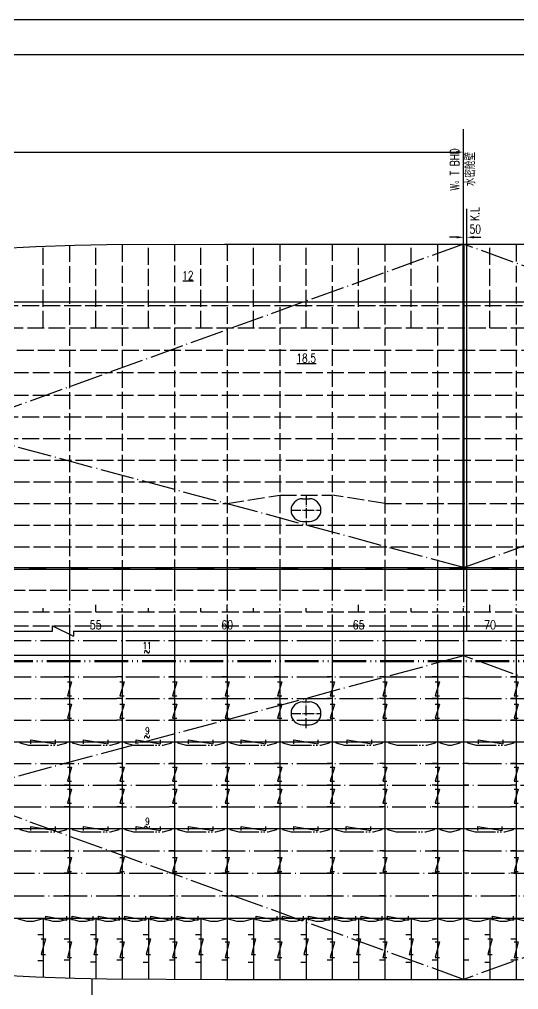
# Model space of a CAD drawing. Extents: x 415092 to 563892, y 399799 to 441999.
# Drawn here: x 461916 to 476164, y 414191 to 441899 of the extents above; entities that cross this region are included whole.
import ezdxf
from ezdxf.enums import TextEntityAlignment as Align

# ---------------------------------------------------------------- set-up
doc = ezdxf.new("R2010")
doc.units = 0
doc.header["$LTSCALE"] = 40
doc.header["$MEASUREMENT"] = 0
for name, pattern in [('ACAD_ISO02W100', [15, 12, -3]), ('ACAD_ISO03W100', [30, 12, -18]), ('ACAD_ISO04W100', [30.5, 24, -3, 0.5, -3]), ('ACAD_ISO05W100', [34, 24, -3, 0.5, -3, 0.5, -3])]:
    doc.linetypes.add(name, pattern=pattern)
doc.layers.get('0').update_dxf_attribs({"linetype": 'CONTINUOUS'})
doc.layers.get('DEFPOINTS').update_dxf_attribs({"linetype": 'CONTINUOUS'})
for name, color, linetype in [('BT_ENG', 7, 'CONTINUOUS'), ('C-CEN', 4, 'ACAD_ISO04W100'), ('C-CON', 4, 'CONTINUOUS'), ('C-DAS', 4, 'ACAD_ISO02W100'), ('C-PH', 4, 'ACAD_ISO05W100'), ('FRAME', 7, 'CONTINUOUS'), ('Y-CON', 2, 'CONTINUOUS'), ('Y-DAS', 2, 'ACAD_ISO02W100'), ('Y-H', 2, 'ACAD_ISO03W100'), ('Y-PH', 2, 'ACAD_ISO05W100')]:
    doc.layers.add(name, color=color, linetype=linetype)
doc.styles.add('ROMANS', font='romans.shx', dxfattribs={"width": 0.75, "height": 250, "bigfont": 'hzdx.shx'})
doc.dimstyles.new('DM-100', dxfattribs={"dimscale": 0, "dimtxt": 250, "dimasz": 200, "dimexe": 30, "dimexo": 30, "dimgap": 50, "dimtad": 1, "dimdec": 0, "dimzin": 0, "dimdsep": 46, "dimtxsty": 'ROMANS', "dimcen": 0, "dimclrd": 1, "dimclre": 1, "dimclrt": 1, "dimadec": 0, "dimazin": 0, "dimtfac": 1, "dimtdec": 0, "dimtmove": 0, "dimatfit": 3, "dimfxl": 1, "dimtolj": 1, "dimtzin": 0, "dimarcsym": 0})

# ---------------------------------------------------------------- blocks, each defined once
blk = doc.blocks.new('*D16')
at = {"color": 1, "linetype": 'ByBlock', "transparency": 16777216}
for p, q in [((437046, 442470), (437046, 442470)), ((437246, 442500), (474387, 442500))]:
    blk.add_line(p, q, dxfattribs=at)
for points in [[(437246, 442533), (437246, 442467), (437046, 442500)], [(474387, 442533), (474387, 442467), (474587, 442500)]]:
    blk.add_solid(points, dxfattribs=at)
at = {"layer": 'DEFPOINTS', "color": 0, "linetype": 'ByBlock', "transparency": 16777216}
for p in [(437046, 442500), (474587, 442500), (474587, 442500)]:
    blk.add_point(p, dxfattribs=at)
at = {"color": 1, "linetype": 'ByBlock', "transparency": 16777216, "insert": (455817, 442675), "char_height": 250, "attachment_point": 5, "style": 'ROMANS'}
blk.add_mtext('\\A1;1960 A.B.L', dxfattribs=at)

msp = doc.modelspace()

# ---------------------------------------------------------------- linework, layer by layer
at = {"color": 2}
msp.add_line((417692.4, 440899.4), (562792.4, 440899.4), dxfattribs=at)
for p, q in [((474596.4, 435481.7), (474596.4, 438765.1)), ((474686.8, 435463.2), (474686.8, 436487.2)), ((474581.4, 426266.8), (474581.4, 435481.8)), ((474611.4, 426266.8), (474611.4, 435481.7)), ((474686.8, 424431.8), (474686.8, 435510.6)), ((448996.4, 426244.8), (477596.4, 426244.8)), ((448996.4, 426194.8), (477596.4, 426194.8)), ((462596.4, 424981.8), (462596.4, 425081.8)), ((463346.4, 424981.8), (463346.4, 425081.8)), ((464096.4, 424981.8), (464096.4, 425181.8)), ((464846.4, 424981.8), (464846.4, 425081.8)), ((465596.4, 424981.8), (465596.4, 425081.8)), ((466346.4, 424981.8), (466346.4, 425081.8)), ((467096.4, 424981.8), (467096.4, 425081.8)), ((467846.4, 424981.8), (467846.4, 425181.8)), ((468596.4, 424981.8), (468596.4, 425081.8)), ((469346.4, 424981.8), (469346.4, 425081.8)), ((470096.4, 424981.8), (470096.4, 425081.8)), ((470846.4, 424981.8), (470846.4, 425081.8)), ((471596.4, 424981.8), (471596.4, 425181.8)), ((472346.4, 424981.8), (472346.4, 425081.8)), ((473096.4, 424981.8), (473096.4, 425081.8)), ((473846.4, 424981.8), (473846.4, 425081.8)), ((474596.4, 424981.8), (474596.4, 425081.8)), ((475346.4, 424981.8), (475346.4, 425181.8)), ((476096.4, 424981.8), (476096.4, 425081.8)), ((463985.7, 414506.2), (463985.7, 411532.8))]:
    msp.add_line(p, q)
at = {"color": 1, "linetype": 'ByBlock'}
for p, q in [((474396.4, 435677), (474196.4, 435677)), ((474886.8, 435677), (475086.8, 435677))]:
    msp.add_line(p, q, dxfattribs=at)
at = {"color": 1}
for p, q in [((466580.1, 434431.5), (466884.8, 434431.5)), ((454084.3, 433832.1), (477596.4, 433832)), ((469838.4, 432075.8), (470388.4, 432075.8)), ((462864.5, 424431.8), (462864.5, 424580.9)), ((462864.5, 424580.9), (463464.1, 424282.6)), ((444192.9, 424431.8), (462864.5, 424431.8)), ((463464.1, 424431.8), (477596.4, 424431.8)), ((463464.1, 424431.8), (463464.1, 424282.6))]:
    msp.add_line(p, q, dxfattribs=at)
for points in [[(463286.4, 422976.8), (463406.4, 422976.8), (463286.4, 422576.8), (463406.4, 422576.8)], [(464786.4, 422976.8), (464906.4, 422976.8), (464786.4, 422576.8), (464906.4, 422576.8)], [(466286.4, 422976.8), (466406.4, 422976.8), (466286.4, 422576.8), (466406.4, 422576.8)], [(467786.4, 422976.8), (467906.4, 422976.8), (467786.4, 422576.8), (467906.4, 422576.8)], [(469286.4, 422976.8), (469406.4, 422976.8), (469286.4, 422576.8), (469406.4, 422576.8)], [(470786.4, 422976.8), (470906.4, 422976.8), (470786.4, 422576.8), (470906.4, 422576.8)], [(472286.4, 422976.8), (472406.4, 422976.8), (472286.4, 422576.8), (472406.4, 422576.8)], [(473786.4, 422976.8), (473906.4, 422976.8), (473786.4, 422576.8), (473906.4, 422576.8)], [(476036.4, 422976.8), (476156.4, 422976.8), (476036.4, 422576.8), (476156.4, 422576.8)], [(463286.4, 422346.8), (463406.4, 422346.8), (463286.4, 421946.8), (463406.4, 421946.8)], [(464786.4, 422346.8), (464906.4, 422346.8), (464786.4, 421946.8), (464906.4, 421946.8)], [(466286.4, 422346.8), (466406.4, 422346.8), (466286.4, 421946.8), (466406.4, 421946.8)], [(467786.4, 422346.8), (467906.4, 422346.8), (467786.4, 421946.8), (467906.4, 421946.8)], [(469286.4, 422346.8), (469406.4, 422346.8), (469286.4, 421946.8), (469406.4, 421946.8)], [(470786.4, 422346.8), (470906.4, 422346.8), (470786.4, 421946.8), (470906.4, 421946.8)], [(472286.4, 422346.8), (472406.4, 422346.8), (472286.4, 421946.8), (472406.4, 421946.8)], [(473786.4, 422346.8), (473906.4, 422346.8), (473786.4, 421946.8), (473906.4, 421946.8)], [(476036.4, 422346.8), (476156.4, 422346.8), (476036.4, 421946.8), (476156.4, 421946.8)], [(462246.4, 421207.8), (462246.4, 421327.8), (462946.4, 421207.8), (462946.4, 421327.8)], [(463746.4, 421207.8), (463746.4, 421327.8), (464446.4, 421207.8), (464446.4, 421327.8)], [(465246.4, 421207.8), (465246.4, 421327.8), (465946.4, 421207.8), (465946.4, 421327.8)], [(466746.4, 421207.8), (466746.4, 421327.8), (467446.4, 421207.8), (467446.4, 421327.8)], [(468246.4, 421207.8), (468246.4, 421327.8), (468946.4, 421207.8), (468946.4, 421327.8)], [(469746.4, 421207.8), (469746.4, 421327.8), (470446.4, 421207.8), (470446.4, 421327.8)], [(471271.4, 421207.8), (471271.4, 421327.8), (471971.4, 421207.8), (471971.4, 421327.8)], [(475021.4, 421207.8), (475021.4, 421327.8), (475721.4, 421207.8), (475721.4, 421327.8)], [(463286.4, 420546.8), (463406.4, 420546.8), (463286.4, 420146.8), (463406.4, 420146.8)], [(464786.4, 420546.8), (464906.4, 420546.8), (464786.4, 420146.8), (464906.4, 420146.8)], [(466286.4, 420546.8), (466406.4, 420546.8), (466286.4, 420146.8), (466406.4, 420146.8)], [(467786.4, 420546.8), (467906.4, 420546.8), (467786.4, 420146.8), (467906.4, 420146.8)], [(469286.4, 420546.8), (469406.4, 420546.8), (469286.4, 420146.8), (469406.4, 420146.8)], [(470786.4, 420546.8), (470906.4, 420546.8), (470786.4, 420146.8), (470906.4, 420146.8)], [(472286.4, 420546.8), (472406.4, 420546.8), (472286.4, 420146.8), (472406.4, 420146.8)], [(473786.4, 420546.8), (473906.4, 420546.8), (473786.4, 420146.8), (473906.4, 420146.8)], [(476036.4, 420546.8), (476156.4, 420546.8), (476036.4, 420146.8), (476156.4, 420146.8)], [(463286.4, 419916.8), (463406.4, 419916.8), (463286.4, 419516.8), (463406.4, 419516.8)], [(464786.4, 419916.8), (464906.4, 419916.8), (464786.4, 419516.8), (464906.4, 419516.8)], [(466286.4, 419916.8), (466406.4, 419916.8), (466286.4, 419516.8), (466406.4, 419516.8)], [(467786.4, 419916.8), (467906.4, 419916.8), (467786.4, 419516.8), (467906.4, 419516.8)], [(469286.4, 419916.8), (469406.4, 419916.8), (469286.4, 419516.8), (469406.4, 419516.8)], [(470786.4, 419916.8), (470906.4, 419916.8), (470786.4, 419516.8), (470906.4, 419516.8)], [(472286.4, 419916.8), (472406.4, 419916.8), (472286.4, 419516.8), (472406.4, 419516.8)], [(473786.4, 419916.8), (473906.4, 419916.8), (473786.4, 419516.8), (473906.4, 419516.8)], [(476036.4, 419916.8), (476156.4, 419916.8), (476036.4, 419516.8), (476156.4, 419516.8)], [(462246.4, 418732.1), (462246.4, 418852.1), (462946.4, 418732.1), (462946.4, 418852.1)], [(463746.4, 418732.1), (463746.4, 418852.1), (464446.4, 418732.1), (464446.4, 418852.1)], [(465246.4, 418732.1), (465246.4, 418852.1), (465946.4, 418732.1), (465946.4, 418852.1)], [(466746.4, 418732.1), (466746.4, 418852.1), (467446.4, 418732.1), (467446.4, 418852.1)], [(468246.4, 418732.1), (468246.4, 418852.1), (468946.4, 418732.1), (468946.4, 418852.1)], [(469746.4, 418732.1), (469746.4, 418852.1), (470446.4, 418732.1), (470446.4, 418852.1)], [(471246.4, 418732.1), (471246.4, 418852.1), (471946.4, 418732.1), (471946.4, 418852.1)], [(474996.4, 418732.1), (474996.4, 418852.1), (475696.4, 418732.1), (475696.4, 418852.1)], [(463286.4, 417966.8), (463406.4, 417966.8), (463286.4, 417566.8), (463406.4, 417566.8)], [(464786.4, 417966.8), (464906.4, 417966.8), (464786.4, 417566.8), (464906.4, 417566.8)], [(466286.4, 417966.8), (466406.4, 417966.8), (466286.4, 417566.8), (466406.4, 417566.8)], [(467786.4, 417966.8), (467906.4, 417966.8), (467786.4, 417566.8), (467906.4, 417566.8)], [(469286.4, 417966.8), (469406.4, 417966.8), (469286.4, 417566.8), (469406.4, 417566.8)], [(470786.4, 417966.8), (470906.4, 417966.8), (470786.4, 417566.8), (470906.4, 417566.8)], [(472286.4, 417966.8), (472406.4, 417966.8), (472286.4, 417566.8), (472406.4, 417566.8)], [(473786.4, 417966.8), (473906.4, 417966.8), (473786.4, 417566.8), (473906.4, 417566.8)], [(476036.4, 417966.8), (476156.4, 417966.8), (476036.4, 417566.8), (476156.4, 417566.8)], [(462671.4, 416171.8), (462671.4, 416291.8), (463271.4, 416171.8), (463271.4, 416291.8)], [(463421.4, 416171.8), (463421.4, 416291.8), (464021.4, 416171.8), (464021.4, 416291.8)], [(464171.4, 416171.8), (464171.4, 416291.8), (464771.4, 416171.8), (464771.4, 416291.8)], [(464921.4, 416171.8), (464921.4, 416291.8), (465521.4, 416171.8), (465521.4, 416291.8)], [(465671.4, 416171.8), (465671.4, 416291.8), (466271.4, 416171.8), (466271.4, 416291.8)], [(466421.4, 416171.8), (466421.4, 416291.8), (467021.4, 416171.8), (467021.4, 416291.8)], [(468671.4, 416171.8), (468671.4, 416291.8), (469271.4, 416171.8), (469271.4, 416291.8)], [(469421.4, 416171.8), (469421.4, 416291.8), (470021.4, 416171.8), (470021.4, 416291.8)], [(470171.4, 416171.8), (470171.4, 416291.8), (470771.4, 416171.8), (470771.4, 416291.8)], [(470921.4, 416171.8), (470921.4, 416291.8), (471521.4, 416171.8), (471521.4, 416291.8)], [(471671.4, 416171.8), (471671.4, 416291.8), (472271.4, 416171.8), (472271.4, 416291.8)], [(472421.4, 416171.8), (472421.4, 416291.8), (473021.4, 416171.8), (473021.4, 416291.8)], [(475421.4, 416171.8), (475421.4, 416291.8), (476021.4, 416171.8), (476021.4, 416291.8)], [(462536.4, 415641.5), (462656.4, 415641.5), (462536.4, 415191.5), (462656.4, 415191.5)], [(464036.4, 415641.5), (464156.4, 415641.5), (464036.4, 415191.5), (464156.4, 415191.5)], [(465536.4, 415641.5), (465656.4, 415641.5), (465536.4, 415191.5), (465656.4, 415191.5)], [(467036.4, 415641.5), (467156.4, 415641.5), (467036.4, 415191.5), (467156.4, 415191.5)], [(468536.4, 415641.5), (468656.4, 415641.5), (468536.4, 415191.5), (468656.4, 415191.5)], [(470036.4, 415641.5), (470156.4, 415641.5), (470036.4, 415191.5), (470156.4, 415191.5)], [(471536.4, 415641.5), (471656.4, 415641.5), (471536.4, 415191.5), (471656.4, 415191.5)], [(473036.4, 415641.5), (473156.4, 415641.5), (473036.4, 415191.5), (473156.4, 415191.5)], [(475286.4, 415641.5), (475406.4, 415641.5), (475286.4, 415191.5), (475406.4, 415191.5)], [(463286.4, 415556.8), (463406.4, 415556.8), (463286.4, 415106.8), (463406.4, 415106.8)], [(464786.4, 415556.8), (464906.4, 415556.8), (464786.4, 415106.8), (464906.4, 415106.8)], [(466286.4, 415556.8), (466406.4, 415556.8), (466286.4, 415106.8), (466406.4, 415106.8)], [(467786.4, 415556.8), (467906.4, 415556.8), (467786.4, 415106.8), (467906.4, 415106.8)], [(469286.4, 415556.8), (469406.4, 415556.8), (469286.4, 415106.8), (469406.4, 415106.8)], [(470786.4, 415556.8), (470906.4, 415556.8), (470786.4, 415106.8), (470906.4, 415106.8)], [(472286.4, 415556.8), (472406.4, 415556.8), (472286.4, 415106.8), (472406.4, 415106.8)], [(473786.4, 415556.8), (473906.4, 415556.8), (473786.4, 415106.8), (473906.4, 415106.8)], [(476036.4, 415556.8), (476156.4, 415556.8), (476036.4, 415106.8), (476156.4, 415106.8)]]:
    msp.add_lwpolyline(points)
at = {"color": 1, "linetype": 'ByBlock'}
for points in [[(474396.4, 435710.3), (474396.4, 435643.7), (474596.4, 435677)], [(474886.8, 435710.3), (474886.8, 435643.7), (474686.8, 435677)]]:
    msp.add_solid(points, dxfattribs=at)
at = {"layer": 'BT_ENG'}
msp.add_line((415192.4, 441899.4), (563792.4, 441899.4), dxfattribs=at)
at = {"layer": 'C-CEN'}
for p, q in [((474596.4, 435481.7), (449096.4, 426241.8)), ((500096.4, 426241.8), (474596.4, 435481.7)), ((474596.4, 426241.8), (500096.4, 435477.8)), ((474596.4, 426241.8), (449096.7, 433132.8)), ((449096.4, 424162.8), (477596.4, 424162.8)), ((474596.4, 414481.8), (449096.4, 423743.8)), ((474596.4, 423721.8), (449096.4, 416830.8)), ((500096.4, 423721.8), (474596.4, 414481.8)), ((500096.8, 414485.7), (474596.4, 423721.8)), ((449096.4, 423124.8), (477596.4, 423124.8)), ((449096.4, 422505.8), (477596.4, 422505.8)), ((449096.4, 421886.8), (477596.4, 421886.8)), ((449096.4, 420648.8), (477596.4, 420648.8)), ((450596.4, 420029.8), (477596.4, 420029.8)), ((450596.4, 419410.8), (477596.4, 419410.8)), ((449096.4, 418151.8), (477596.4, 418151.8)), ((452846.4, 417511.8), (477596.4, 417511.8)), ((454346.4, 416871.8), (477596.4, 416871.8))]:
    msp.add_line(p, q, dxfattribs=at)
at = {"layer": 'C-CEN', "ltscale": 0.3}
for p, q in [((470096.4, 428309.8), (470096.4, 427457.8)), ((469662.4, 427883.8), (470530.4, 427883.8)), ((470096.4, 421653.8), (470096.4, 422505.8)), ((469662.4, 422079.8), (470530.4, 422079.8))]:
    msp.add_line(p, q, dxfattribs=at)
at = {"layer": 'C-CON'}
for p, q in [((469996.4, 428209.8), (470196.4, 428209.8)), ((469996.4, 427557.8), (470196.4, 427557.8)), ((469996.4, 422405.8), (470196.4, 422405.8)), ((469996.4, 421753.8), (470196.4, 421753.8))]:
    msp.add_line(p, q, dxfattribs=at)
for centre, start, end in [((469996.4, 427883.8), 90, 270), ((470196.4, 427883.8), 270, 90), ((469996.4, 422079.8), 90, 270), ((470196.4, 422079.8), 270, 90)]:
    msp.add_arc(centre, 326, start, end, dxfattribs=at)
at = {"layer": 'C-DAS'}
for p, q in [((454346.4, 433091.8), (477596.4, 433091.7)), ((458846.4, 432451.7), (477596.4, 432451.7)), ((449096.7, 431811.8), (477596.4, 431811.7)), ((450596.4, 430552.8), (477596.4, 430552.8)), ((450596.4, 429933.8), (477596.4, 429933.8)), ((449121.4, 429314.8), (477596.4, 429314.8)), ((467846.4, 428076.8), (469346.4, 428309.8)), ((469346.4, 428309.8), (470846.4, 428309.8)), ((472346.4, 428076.8), (470846.4, 428309.8)), ((449121.4, 428076.8), (467846.4, 428076.8)), ((472346.4, 428076.8), (477596.4, 428076.8)), ((449121.4, 427457.8), (477596.4, 427457.8)), ((449121.4, 426838.8), (477596.4, 426838.8)), ((451396.4, 425600.8), (477596.4, 425602.3)), ((449096.4, 424981.8), (477596.4, 424981.8)), ((449096.4, 424581.8), (477596.4, 424581.8))]:
    msp.add_line(p, q, dxfattribs=at)
at = {"layer": 'C-PH'}
for p, q in [((449096.4, 423588.8), (477596.4, 423588.8)), ((449096.4, 423563.8), (477596.4, 423563.8))]:
    msp.add_line(p, q, dxfattribs=at)
at = {"layer": 'C-PH', "ltscale": 0.6}
for points in [[(461926.4, 421267.8), (461926.4, 421238.1), (462174.5, 421167.8), (463018.4, 421167.8), (463266.4, 421238.1), (463266.4, 421267.8)], [(463426.4, 421267.8), (463426.4, 421238.1), (463674.5, 421167.8), (464518.4, 421167.8), (464766.4, 421238.1), (464766.4, 421267.8)], [(464926.4, 421267.8), (464926.4, 421238.1), (465174.5, 421167.8), (466018.4, 421167.8), (466266.4, 421238.1), (466266.4, 421267.8)], [(466426.4, 421267.8), (466426.4, 421238.1), (466674.5, 421167.8), (467518.4, 421167.8), (467766.4, 421238.1), (467766.4, 421267.8)], [(467926.4, 421267.8), (467926.4, 421238.1), (468174.5, 421167.8), (469018.4, 421167.8), (469266.4, 421238.1), (469266.4, 421267.8)], [(469426.4, 421267.8), (469426.4, 421238.1), (469674.5, 421167.8), (470518.4, 421167.8), (470766.4, 421238.1), (470766.4, 421267.8)], [(470951.4, 421267.8), (470951.4, 421238.1), (471199.5, 421167.8), (472043.4, 421167.8), (472291.4, 421238.1), (472291.4, 421267.8)], [(472451.4, 421267.8), (472451.4, 421238.1), (472699.5, 421167.8), (473543.4, 421167.8), (473791.4, 421238.1), (473791.4, 421267.8)], [(473917.1, 421267.8), (473917.1, 421238.1), (474165.2, 421167.8), (474249.1, 421167.8), (474497.1, 421238.1), (474497.1, 421267.8)], [(474701.4, 421267.8), (474701.4, 421238.1), (474949.5, 421167.8), (475793.4, 421167.8), (476041.4, 421238.1), (476041.4, 421267.8)], [(461926.4, 418792.1), (461926.4, 418762.5), (462174.5, 418692.1), (463018.4, 418692.1), (463266.4, 418762.5), (463266.4, 418792.1)], [(463426.4, 418792.1), (463426.4, 418762.5), (463674.5, 418692.1), (464518.4, 418692.1), (464766.4, 418762.5), (464766.4, 418792.1)], [(464926.4, 418792.1), (464926.4, 418762.5), (465174.5, 418692.1), (466018.4, 418692.1), (466266.4, 418762.5), (466266.4, 418792.1)], [(466426.4, 418792.1), (466426.4, 418762.5), (466674.5, 418692.1), (467518.4, 418692.1), (467766.4, 418762.5), (467766.4, 418792.1)], [(467926.4, 418792.1), (467926.4, 418762.5), (468174.5, 418692.1), (469018.4, 418692.1), (469266.4, 418762.5), (469266.4, 418792.1)], [(469426.4, 418792.1), (469426.4, 418762.5), (469674.5, 418692.1), (470518.4, 418692.1), (470766.4, 418762.5), (470766.4, 418792.1)], [(470926.4, 418792.1), (470926.4, 418762.5), (471174.5, 418692.1), (472018.4, 418692.1), (472266.4, 418762.5), (472266.4, 418792.1)], [(472426.4, 418792.1), (472426.4, 418762.5), (472674.5, 418692.1), (473518.4, 418692.1), (473766.4, 418762.5), (473766.4, 418792.1)], [(473917.1, 418792.1), (473917.1, 418762.5), (474165.2, 418692.1), (474249.1, 418692.1), (474497.1, 418762.5), (474497.1, 418792.1)], [(474676.4, 418792.1), (474676.4, 418762.5), (474924.5, 418692.1), (475768.4, 418692.1), (476016.4, 418762.5), (476016.4, 418792.1)], [(462556.4, 416231.8), (462556.4, 416202.1), (462308.4, 416131.8), (462134.5, 416131.8), (461886.4, 416202.1), (461886.4, 416231.8)], [(463306.4, 416231.8), (463306.4, 416202.1), (463058.4, 416131.8), (462884.5, 416131.8), (462636.4, 416202.1), (462636.4, 416231.8)], [(464056.4, 416231.8), (464056.4, 416202.1), (463808.4, 416131.8), (463634.5, 416131.8), (463386.4, 416202.1), (463386.4, 416231.8)], [(464806.4, 416231.8), (464806.4, 416202.1), (464558.4, 416131.8), (464384.5, 416131.8), (464136.4, 416202.1), (464136.4, 416231.8)], [(465556.4, 416231.8), (465556.4, 416202.1), (465308.4, 416131.8), (465134.5, 416131.8), (464886.4, 416202.1), (464886.4, 416231.8)], [(466306.4, 416231.8), (466306.4, 416202.1), (466058.4, 416131.8), (465884.5, 416131.8), (465636.4, 416202.1), (465636.4, 416231.8)], [(467056.4, 416231.8), (467056.4, 416202.1), (466808.4, 416131.8), (466634.5, 416131.8), (466386.4, 416202.1), (466386.4, 416231.8)], [(467806.4, 416231.8), (467806.4, 416202.1), (467558.4, 416131.8), (467384.5, 416131.8), (467136.4, 416202.1), (467136.4, 416231.8)], [(468556.4, 416231.8), (468556.4, 416202.1), (468308.4, 416131.8), (468134.5, 416131.8), (467886.4, 416202.1), (467886.4, 416231.8)], [(469306.4, 416231.8), (469306.4, 416202.1), (469058.4, 416131.8), (468884.5, 416131.8), (468636.4, 416202.1), (468636.4, 416231.8)], [(470056.4, 416231.8), (470056.4, 416202.1), (469808.4, 416131.8), (469634.5, 416131.8), (469386.4, 416202.1), (469386.4, 416231.8)], [(470806.4, 416231.8), (470806.4, 416202.1), (470558.4, 416131.8), (470384.5, 416131.8), (470136.4, 416202.1), (470136.4, 416231.8)], [(471556.4, 416231.8), (471556.4, 416202.1), (471308.4, 416131.8), (471134.5, 416131.8), (470886.4, 416202.1), (470886.4, 416231.8)], [(472306.4, 416231.8), (472306.4, 416202.1), (472058.4, 416131.8), (471884.5, 416131.8), (471636.4, 416202.1), (471636.4, 416231.8)], [(473056.4, 416231.8), (473056.4, 416202.1), (472808.4, 416131.8), (472634.5, 416131.8), (472386.4, 416202.1), (472386.4, 416231.8)], [(473806.4, 416231.8), (473806.4, 416202.1), (473558.4, 416131.8), (473384.5, 416131.8), (473136.4, 416202.1), (473136.4, 416231.8)], [(474546.8, 416231.8), (474546.8, 416202.1), (474298.7, 416131.8), (474124.8, 416131.8), (473876.8, 416202.1), (473876.8, 416231.8)], [(475306.4, 416231.8), (475306.4, 416202.1), (475058.4, 416131.8), (474884.5, 416131.8), (474636.4, 416202.1), (474636.4, 416231.8)], [(476056.4, 416231.8), (476056.4, 416202.1), (475808.4, 416131.8), (475634.5, 416131.8), (475386.4, 416202.1), (475386.4, 416231.8)], [(476806.4, 416231.8), (476806.4, 416202.1), (476558.4, 416131.8), (476384.5, 416131.8), (476136.4, 416202.1), (476136.4, 416231.8)]]:
    msp.add_lwpolyline(points, dxfattribs=at)
at = {"layer": 'Y-CON'}
for p, q in [((459899, 435279.6), (462382.3, 435411.5)), ((462382.3, 435411.5), (463496.4, 435447.4)), ((463496.4, 435447.4), (464411.2, 435466)), ((464411.2, 435466), (467788.9, 435481.8)), ((467770.4, 435481.8), (474686.8, 435481.7)), ((467788.9, 435481.8), (474096.4, 435481.8)), ((474096.4, 435481.8), (474596.4, 435481.8)), ((474596.4, 435481.8), (477998.8, 435481.8)), ((463346.4, 424431.8), (463346.4, 414824.4)), ((464846.4, 424431.8), (464846.4, 414727.7)), ((466346.4, 424431.8), (466346.4, 414653.5)), ((467846.4, 424431.8), (467846.4, 414596.6)), ((469346.4, 424431.8), (469346.4, 414555.6)), ((470846.4, 424431.8), (470846.4, 414528.4)), ((472346.4, 424431.8), (472346.4, 414481.8)), ((473846.4, 424431.8), (473846.4, 414481.8)), ((474596.4, 424431.8), (474596.4, 414481.8)), ((476096.4, 424431.8), (476096.4, 414482.8)), ((449096.4, 423743.8), (477596.4, 423743.8)), ((463346.4, 423124.8), (463196.4, 423124.8)), ((464846.4, 423124.8), (464696.4, 423124.8)), ((466346.4, 423124.8), (466196.4, 423124.8)), ((467846.4, 423124.8), (467696.4, 423124.8)), ((469346.4, 423124.8), (469196.4, 423124.8)), ((470846.4, 423124.8), (470696.4, 423124.8)), ((472346.4, 423124.8), (472196.4, 423124.8)), ((473846.4, 423124.8), (473696.4, 423124.8)), ((474736.8, 423124.8), (474586.8, 423124.8)), ((476096.4, 423124.8), (475946.4, 423124.8)), ((463346.4, 422505.8), (463196.4, 422505.8)), ((464846.4, 422505.8), (464696.4, 422505.8)), ((466346.4, 422505.8), (466196.4, 422505.8)), ((467846.4, 422505.8), (467696.4, 422505.8)), ((469346.4, 422505.8), (469196.4, 422505.8)), ((470846.4, 422505.8), (470696.4, 422505.8)), ((472346.4, 422505.8), (472196.4, 422505.8)), ((473846.4, 422505.8), (473696.4, 422505.8)), ((474746.4, 422505.8), (474596.4, 422505.8)), ((476096.4, 422505.8), (475946.4, 422505.8)), ((463346.4, 421886.8), (463196.4, 421886.8)), ((464846.4, 421886.8), (464696.4, 421886.8)), ((466346.4, 421886.8), (466196.4, 421886.8)), ((467846.4, 421886.8), (467696.4, 421886.8)), ((469346.4, 421886.8), (469496.4, 421886.8)), ((470846.4, 421886.8), (470696.4, 421886.8)), ((472346.4, 421886.8), (472496.4, 421886.8)), ((473846.4, 421886.8), (473696.4, 421886.8)), ((474746.4, 421886.8), (474596.4, 421886.8)), ((476096.4, 421886.8), (475946.4, 421886.8)), ((449096.4, 421267.8), (477596.4, 421267.8)), ((463346.4, 420648.8), (463196.4, 420648.8)), ((464846.4, 420648.8), (464696.4, 420648.8)), ((466346.4, 420648.8), (466196.4, 420648.8)), ((467846.4, 420648.8), (467696.4, 420648.8)), ((469346.4, 420648.8), (469196.4, 420648.8)), ((470846.4, 420648.8), (470696.4, 420648.8)), ((472346.4, 420648.8), (472196.4, 420648.8)), ((473846.4, 420648.8), (473696.4, 420648.8)), ((474736.8, 420648.8), (474586.8, 420648.8)), ((476096.4, 420648.8), (475946.4, 420648.8)), ((463346.4, 420029.8), (463196.4, 420029.8)), ((464846.4, 420029.8), (464696.4, 420029.8)), ((466346.4, 420029.8), (466196.4, 420029.8)), ((467846.4, 420029.8), (467696.4, 420029.8)), ((469346.4, 420029.8), (469196.4, 420029.8)), ((470846.4, 420029.8), (470696.4, 420029.8)), ((472346.4, 420029.8), (472196.4, 420029.8)), ((473846.4, 420029.8), (473696.4, 420029.8)), ((474746.4, 420029.8), (474596.4, 420029.8)), ((476096.4, 420029.8), (475946.4, 420029.8)), ((463346.4, 419410.8), (463196.4, 419410.8)), ((464846.4, 419410.8), (464696.4, 419410.8)), ((466346.4, 419410.8), (466196.4, 419410.8)), ((467846.4, 419410.8), (467696.4, 419410.8)), ((469346.4, 419410.8), (469196.4, 419410.8)), ((470846.4, 419410.8), (470696.4, 419410.8)), ((472346.4, 419410.8), (472196.4, 419410.8)), ((473846.4, 419410.8), (473696.4, 419410.8)), ((474746.4, 419410.8), (474596.4, 419410.8)), ((476096.4, 419410.8), (475946.4, 419410.8)), ((449096.4, 418792.1), (477596.4, 418792.1)), ((463346.4, 418151.8), (463196.4, 418151.8)), ((464846.4, 418151.8), (464696.4, 418151.8)), ((466346.4, 418151.8), (466196.4, 418151.8)), ((467846.4, 418151.8), (467696.4, 418151.8)), ((469346.4, 418151.8), (469196.4, 418151.8)), ((470846.4, 418151.8), (470696.4, 418151.8)), ((472346.4, 418151.8), (472196.4, 418151.8)), ((473846.4, 418151.8), (473696.4, 418151.8)), ((474746.4, 418151.8), (474596.4, 418151.8)), ((476096.4, 418151.8), (475946.4, 418151.8)), ((463346.4, 417511.8), (463196.4, 417511.8)), ((464846.4, 417511.8), (464696.4, 417511.8)), ((466346.4, 417511.8), (466196.4, 417511.8)), ((467846.4, 417511.8), (467696.4, 417511.8)), ((469346.4, 417511.8), (469196.4, 417511.8)), ((470846.4, 417511.8), (470696.4, 417511.8)), ((472346.4, 417511.8), (472196.4, 417511.8)), ((473846.4, 417511.8), (473696.4, 417511.8)), ((474746.4, 417511.8), (474596.4, 417511.8)), ((476096.4, 417511.8), (475946.4, 417511.8)), ((463346.4, 416871.8), (463196.4, 416871.8)), ((464846.4, 416871.8), (464696.4, 416871.8)), ((466346.4, 416871.8), (466196.4, 416871.8)), ((467846.4, 416871.8), (467696.4, 416871.8)), ((469346.4, 416871.8), (469196.4, 416871.8)), ((470846.4, 416871.8), (470696.4, 416871.8)), ((472346.4, 416871.8), (472196.4, 416871.8)), ((473846.4, 416871.8), (473696.4, 416871.8)), ((474746.4, 416871.8), (474596.4, 416871.8)), ((476096.4, 416871.8), (475946.4, 416871.8)), ((454195.5, 416231.8), (477596.4, 416231.8)), ((462596.4, 416231.8), (462596.4, 414533.7)), ((464096.4, 416231.8), (464096.4, 414496.8)), ((465596.4, 416231.8), (465596.4, 414483)), ((467096.4, 416231.8), (467096.4, 414482.1)), ((468596.4, 416231.8), (468596.4, 414481.8)), ((470096.4, 416231.8), (470096.4, 414481.8)), ((471596.4, 416231.8), (471596.4, 414481.8)), ((473096.4, 416231.8), (473096.4, 414481.8)), ((475346.4, 416231.8), (475346.4, 414482.3)), ((463346.4, 416081.8), (463346.4, 414511.4)), ((464846.4, 416081.8), (464846.4, 414487.6)), ((466346.4, 416081.8), (466346.4, 414482.4)), ((467846.4, 416081.8), (467846.4, 414482.9)), ((469346.4, 416081.8), (469346.4, 414481.8)), ((470846.4, 416081.8), (470846.4, 414481.8)), ((472346.4, 416081.8), (472346.4, 414511.4)), ((473846.4, 416081.8), (473846.4, 414502.6)), ((462596.4, 415751.8), (462446.4, 415751.8)), ((464096.4, 415751.8), (463946.4, 415751.8)), ((465596.4, 415751.8), (465446.4, 415751.8)), ((467096.4, 415751.8), (466946.4, 415751.8)), ((468596.4, 415751.8), (468446.4, 415751.8)), ((470096.4, 415751.8), (469946.4, 415751.8)), ((471596.4, 415751.8), (471446.4, 415751.8)), ((473096.4, 415751.8), (472946.4, 415751.8)), ((475346.4, 415751.8), (475196.4, 415751.8)), ((463346.4, 415631.8), (463196.4, 415631.8)), ((464846.4, 415631.8), (464696.4, 415631.8)), ((466346.4, 415631.8), (466196.4, 415631.8)), ((467846.4, 415631.8), (467696.4, 415631.8)), ((469346.4, 415631.8), (469196.4, 415631.8)), ((470846.4, 415631.8), (470696.4, 415631.8)), ((472346.4, 415631.8), (472196.4, 415631.8)), ((473846.4, 415631.8), (473696.4, 415631.8)), ((474746.4, 415631.8), (474596.4, 415631.8)), ((476096.4, 415631.8), (475946.4, 415631.8)), ((462596.4, 415013.7), (462446.4, 415013.7)), ((463347.3, 415031.8), (463197.3, 415031.8)), ((464096.4, 414976.8), (463946.4, 414976.8)), ((464846.4, 415031.8), (464696.4, 415031.8)), ((465596.4, 414963), (465446.4, 414963)), ((466346.4, 415031.8), (466196.4, 415031.8)), ((467096.4, 414962.1), (466946.4, 414962.1)), ((467846.4, 415031), (467696.4, 415031)), ((468596.4, 414961.8), (468446.4, 414961.8)), ((469346.4, 415029.8), (469196.4, 415029.8)), ((470096.4, 414961.8), (469946.4, 414961.8)), ((470846.4, 415029.8), (470696.4, 415029.8)), ((471596.4, 414961.8), (471446.4, 414961.8)), ((472346.4, 415029.8), (472196.4, 415029.8)), ((473096.4, 414961.8), (472946.4, 414961.8)), ((473846.4, 415029.8), (473696.4, 415029.8)), ((474746.4, 415029.8), (474596.4, 415029.8)), ((475346.4, 414962.3), (475196.4, 414962.3)), ((476096.4, 415030.8), (475946.4, 415030.8)), ((459899, 414684), (462382.3, 414552.1)), ((462382.3, 414552.1), (463496.4, 414516.2)), ((463496.4, 414516.2), (464411.2, 414497.6)), ((464411.2, 414497.6), (467788.9, 414481.8)), ((467788.9, 414481.8), (474096.4, 414481.8)), ((474096.4, 414481.8), (474596.4, 414481.8)), ((474596.4, 414481.8), (477998.8, 414481.8))]:
    msp.add_line(p, q, dxfattribs=at)
at = {"layer": 'Y-CON', "flags": 128}
msp.add_lwpolyline([(474686.8, 435481.7), (477596.4, 435479.8)], dxfattribs=at)
at = {"layer": 'Y-DAS'}
for p, q in [((462596.4, 433091.7), (462596.4, 435428.8)), ((463346.4, 435452.1), (463346.4, 426266.8)), ((464096.4, 433091.7), (464096.4, 435449.2)), ((464846.4, 435458.9), (464846.4, 426266.8)), ((465596.4, 433091.7), (465596.4, 435467.1)), ((466346.4, 435473.1), (466346.4, 426266.8)), ((467096.4, 433091.7), (467096.4, 435477.7)), ((467846.4, 435480.6), (467846.4, 426266.8)), ((468596.4, 433091.7), (468596.4, 435481.8)), ((469346.4, 435481.8), (469346.4, 426266.8)), ((470096.4, 433091.7), (470096.4, 435481.8)), ((470846.4, 435481.8), (470846.4, 426266.8)), ((471596.4, 433091.7), (471596.4, 435444.8)), ((472346.4, 435464.5), (472346.4, 426266.8)), ((473096.4, 433091.7), (473096.4, 435444.8)), ((473846.4, 435464.5), (473846.4, 426266.8)), ((475346.4, 433091.7), (475346.4, 435464.9)), ((476096.4, 435464.4), (476096.4, 426266.8)), ((454196.4, 433732.1), (477596.4, 433732)), ((449096.6, 431171.8), (477596.4, 431171.8)), ((449121.4, 428695.8), (477596.4, 428695.8))]:
    msp.add_line(p, q, dxfattribs=at)
at = {"layer": 'Y-H'}
for p, q in [((474596.4, 426266.8), (474596.4, 435481.7)), ((448996.4, 426219.8), (477596.4, 426219.8))]:
    msp.add_line(p, q, dxfattribs=at)
at = {"layer": 'Y-PH'}
for p, q in [((463346.4, 426266.8), (463346.4, 424431.8)), ((464846.4, 426266.8), (464846.4, 424431.8)), ((466346.4, 426266.8), (466346.4, 424431.8)), ((467846.4, 426266.8), (467846.4, 424431.8)), ((469346.4, 426266.8), (469346.4, 424431.8)), ((470846.4, 426266.8), (470846.4, 424431.8)), ((472346.4, 426266.8), (472346.4, 424431.8)), ((473846.4, 426266.8), (473846.4, 424431.8)), ((474596.4, 426216.8), (474596.4, 424431.8)), ((476096.4, 426266.8), (476096.4, 424431.8))]:
    msp.add_line(p, q, dxfattribs=at)

# ---------------------------------------------------------------- texts
at = {"style": 'ROMANS', "width": 0.75}
for s, p in [('W。T BHD', (474464.3, 437010.3)), ('水密舱壁', (474921.4, 437135.8)), ('K.L', (475038.4, 436146.8))]:
    msp.add_text(s, height=250, rotation=90, dxfattribs=at).set_placement(p)
for s, height, p in [('11', 200, (465431, 423911.5)), ('~', 250, (465460.1, 423730.1)), ('9', 200, (465506.2, 421482.9)), ('~', 250, (465460.1, 421301.5)), ('9', 200, (465506.2, 418896.9)), ('~', 250, (465460.1, 418715.5))]:
    msp.add_text(s, height=height, dxfattribs=at).set_placement(p)
at = {"color": 1, "linetype": 'ByBlock', "insert": (474765.4, 435907), "char_height": 250, "attachment_point": 4, "style": 'ROMANS'}
msp.add_mtext('50', dxfattribs=at)
at = {"color": 1, "char_height": 250, "attachment_point": 5, "style": 'ROMANS'}
for s, insert in [('12', (466723.4, 434582.2)), ('18.5', (470102.6, 432226.5))]:
    msp.add_mtext(s, dxfattribs=dict(at, insert=insert))
at = {"layer": 'FRAME', "style": 'ROMANS', "width": 0.8}
for s, p in [('55', (464096.4, 424606.8)), ('60', (467846.4, 424606.8)), ('65', (471596.4, 424606.8)), ('70', (475346.4, 424606.8))]:
    msp.add_text(s, height=250, dxfattribs=at).set_placement(p, align=Align.MIDDLE)

# ---------------------------------------------------------------- dimensions: what is measured, and where the dimension line sits
dim = msp.add_linear_dim(base=(474586.8, 438109.2), p1=(437046.4, 438109.4), p2=(474586.8, 438109.2), text='1960 A.B.L', dimstyle='DM-100', override={"dimscale": 1, "dimtmove": 1})
dim.commit()
dim.dimension.update_dxf_attribs({"geometry": '*D16', "text_midpoint": (455816.6, 438284.2), "insert": (0, -4390.8)})

doc.saveas('drawing.dxf')
